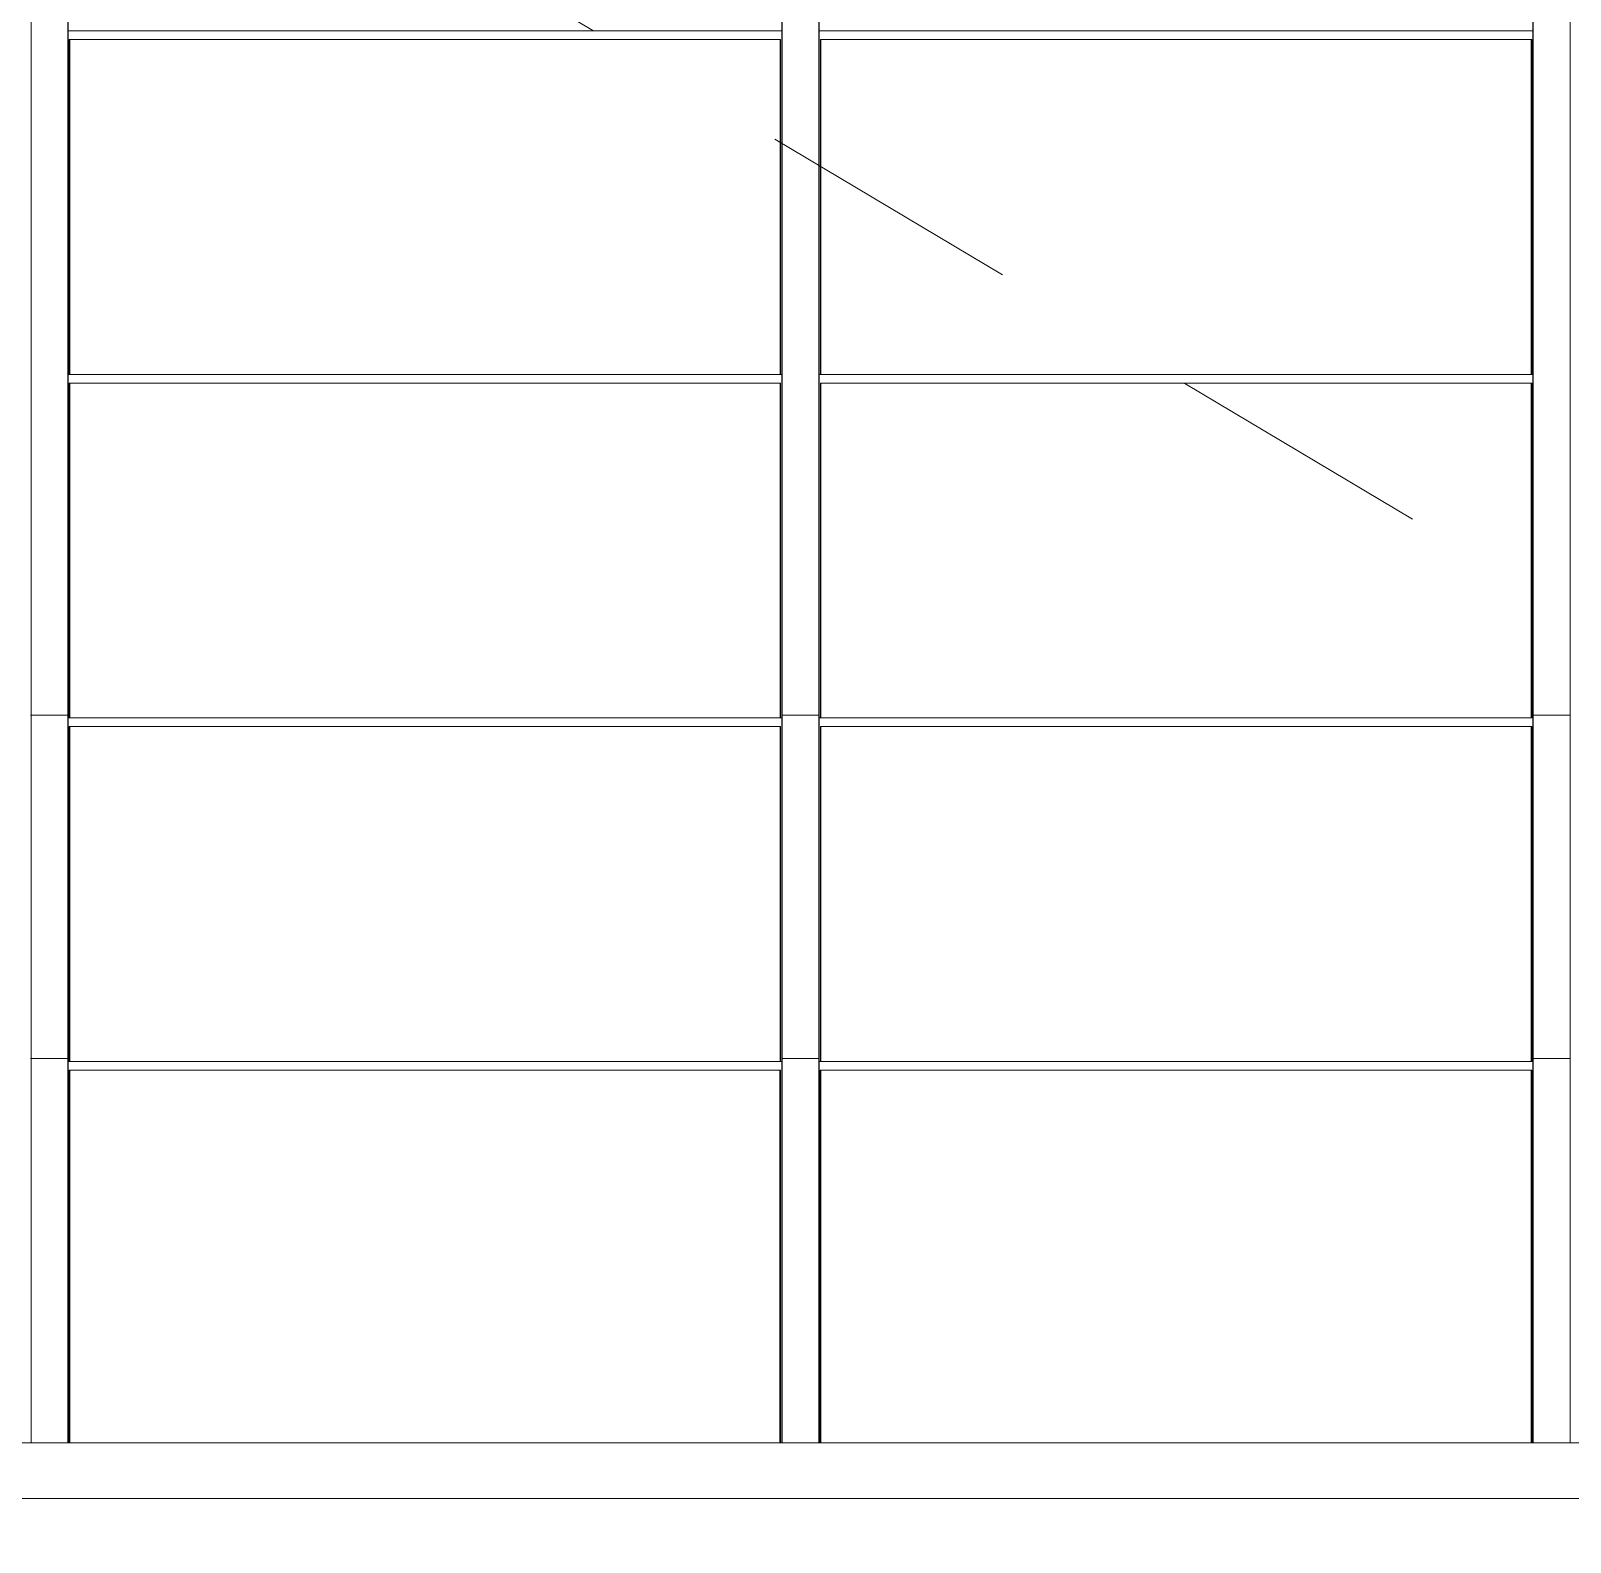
# Model space of a CAD drawing. Header units: metres. Extents: x -227.9 to -140, y 37.9 to 92.1.
# Drawn here: x -202.122 to -197.767, y 67.94 to 72.215 of the extents above; entities that cross this region are included whole.
import ezdxf

# ---------------------------------------------------------------- set-up
doc = ezdxf.new("R2010")
doc.units = ezdxf.units.M
doc.linetypes.add('JIS_02_0.7', pattern=[1.35, 0.75, -0.6])
doc.layers.add('A-DETL', color=94, linetype='Continuous', lineweight=5, true_color=0x00a600)
doc.layers.add('G-IMPT', color=8, linetype='Continuous', lineweight=5, true_color=0x808080)
doc.layers.add('A-GENM', color=7, linetype='Continuous', lineweight=5)
doc.layers.add('S-BEAM', color=7, linetype='Continuous', lineweight=5)

# ---------------------------------------------------------------- blocks, each defined once
blk = doc.blocks.new('LAG-B1020-CADRE STRUCTURELLE-PATIO - MUC-PATIO_skp_97-11715570-MUC-LAG-PRO-PLA-ARC-TZN-N02-AG02Ec-Cote')
at = {"layer": 'G-IMPT', "color": 7}
for p, q in [((-24.7873, 0.3398), (-0.3673, 0.3398)), ((-24.7873, 0.3398), (-0.3673, 0.3398)), ((-0.3673, 0.1821), (-24.7873, 0.1821)), ((-24.7873, 0.1821), (-0.3673, 0.1821))]:
    blk.add_line(p, q, dxfattribs=at)
blk = doc.blocks.new('LAG-B1020-CADRE STRUCTURELLE-PATIO - MUC-PATIO_skp_78-11715551-MUC-LAG-PRO-PLA-ARC-TZN-N02-AG02Ec-Cote')
at = {"layer": 'G-IMPT', "color": 7}
for p, q in [((4.026, 4.0055), (4.026, 3.0577)), ((4.026, 4.0055), (6.0371, 4.0055)), ((4.026, 4.0055), (6.0371, 4.0055)), ((4.026, 3.0577), (4.026, 4.0055)), ((6.0371, 3.0577), (6.0371, 4.0055)), ((6.0371, 3.0577), (6.0371, 4.0055)), ((6.151, 4.0055), (6.151, 3.0577)), ((6.151, 4.0055), (8.1621, 4.0055)), ((6.151, 4.0055), (8.1621, 4.0055)), ((6.151, 3.0577), (6.151, 4.0055)), ((8.1621, 3.0577), (8.1621, 4.0055)), ((8.1621, 3.0577), (8.1621, 4.0055)), ((4.026, 3.0333), (4.026, 2.0861)), ((4.026, 3.0333), (6.0371, 3.0333)), ((4.026, 3.0333), (6.0371, 3.0333)), ((4.026, 2.0861), (4.026, 3.0333)), ((6.0371, 2.0861), (6.0371, 3.0333)), ((6.0371, 2.0861), (6.0371, 3.0333)), ((6.151, 3.0333), (6.151, 2.0861)), ((6.151, 3.0333), (8.1621, 3.0333)), ((6.151, 3.0333), (8.1621, 3.0333)), ((6.151, 2.0861), (6.151, 3.0333)), ((8.1621, 2.0861), (8.1621, 3.0333)), ((8.1621, 2.0861), (8.1621, 3.0333)), ((4.026, 2.0617), (4.026, 1.1145)), ((4.026, 2.0617), (6.0371, 2.0617)), ((4.026, 2.0617), (6.0371, 2.0617)), ((4.026, 1.1145), (4.026, 2.0617)), ((6.0371, 1.1145), (6.0371, 2.0617)), ((6.0371, 1.1145), (6.0371, 2.0617)), ((6.151, 2.0617), (6.151, 1.1145)), ((6.151, 2.0617), (8.1621, 2.0617)), ((6.151, 2.0617), (8.1621, 2.0617)), ((6.151, 1.1145), (6.151, 2.0617)), ((8.1621, 1.1145), (8.1621, 2.0617)), ((8.1621, 1.1145), (8.1621, 2.0617)), ((4.026, 1.0902), (4.026, 0.0357)), ((4.026, 1.0902), (6.0371, 1.0902)), ((6.0371, 1.0902), (4.026, 1.0902)), ((4.026, 0.0357), (4.026, 1.0902)), ((6.0371, 0.0357), (6.0371, 1.0902)), ((6.0371, 0.0357), (6.0371, 1.0902)), ((6.151, 1.0902), (6.151, 0.0357)), ((6.151, 1.0902), (8.1621, 1.0902)), ((8.1621, 1.0902), (6.151, 1.0902)), ((6.151, 0.0357), (6.151, 1.0902)), ((8.1621, 0.0357), (8.1621, 1.0902)), ((8.1621, 0.0357), (8.1621, 1.0902))]:
    blk.add_line(p, q, dxfattribs=at)
blk = doc.blocks.new('LAG-B1020-CADRE STRUCTURELLE-PATIO - MUC-PATIO_skp_75-11715548-MUC-LAG-PRO-PLA-ARC-TZN-N02-AG02Ec-Cote')
at = {"layer": 'G-IMPT', "color": 7}
for p, q in [((4.131, 2.2157), (4.131, 5.195)), ((4.131, 2.2157), (4.131, 5.195)), ((6.151, 2.2157), (6.151, 5.195)), ((6.151, 5.195), (6.151, 2.2157)), ((6.256, 2.2157), (6.256, 5.195)), ((6.256, 2.2157), (6.256, 5.195)), ((8.276, 2.2157), (8.276, 5.195)), ((8.276, 5.195), (8.276, 2.2157)), ((8.381, 2.2157), (8.381, 5.195)), ((8.381, 2.2157), (8.381, 5.195)), ((4.026, 2.2157), (4.131, 2.2157)), ((4.131, 2.2157), (4.026, 2.2157)), ((4.131, 2.2157), (4.131, 1.245)), ((4.131, 1.245), (4.131, 2.2157)), ((6.151, 2.2157), (6.256, 2.2157)), ((6.151, 1.245), (6.151, 2.2157)), ((6.256, 2.2157), (6.151, 2.2157)), ((6.151, 1.245), (6.151, 2.2157)), ((6.256, 2.2157), (6.256, 1.245)), ((6.256, 1.245), (6.256, 2.2157)), ((8.276, 2.2157), (8.381, 2.2157)), ((8.276, 1.245), (8.276, 2.2157)), ((8.381, 2.2157), (8.276, 2.2157)), ((8.276, 1.245), (8.276, 2.2157)), ((8.381, 2.2157), (8.381, 1.245)), ((8.381, 1.245), (8.381, 2.2157)), ((4.026, 1.245), (4.131, 1.245)), ((4.026, 1.245), (4.131, 1.245)), ((4.131, 0.1577), (4.131, 1.245)), ((4.131, 0.1577), (4.131, 1.245)), ((6.151, 1.245), (6.256, 1.245)), ((6.151, 0.1577), (6.151, 1.245)), ((6.151, 1.245), (6.151, 0.1577)), ((6.151, 1.245), (6.256, 1.245)), ((6.256, 0.1577), (6.256, 1.245)), ((6.256, 0.1577), (6.256, 1.245)), ((8.276, 1.245), (8.381, 1.245)), ((8.276, 0.1577), (8.276, 1.245)), ((8.276, 1.245), (8.276, 0.1577)), ((8.276, 1.245), (8.381, 1.245)), ((8.381, 0.1577), (8.381, 1.245)), ((8.381, 0.1577), (8.381, 1.245))]:
    blk.add_line(p, q, dxfattribs=at)
blk = doc.blocks.new('LAG-B1020-CADRE STRUCTURELLE-PATIO - MUC-PATIO_skp_74-11715547-MUC-LAG-PRO-PLA-ARC-TZN-N02-AG02Ec-Cote')
at = {"layer": 'G-IMPT', "color": 7}
for p, q in [((4.046, 12.1709), (4.046, 11.2231)), ((6.0571, 12.1709), (4.046, 12.1709)), ((6.0571, 12.1709), (4.046, 12.1709)), ((4.046, 11.2231), (4.046, 12.1709)), ((6.0571, 12.1709), (6.0571, 11.2231)), ((6.0571, 11.2231), (6.0571, 12.1709)), ((6.171, 12.1709), (6.171, 11.2231)), ((8.1821, 12.1709), (6.171, 12.1709)), ((8.1821, 12.1709), (6.171, 12.1709)), ((6.171, 11.2231), (6.171, 12.1709)), ((8.1821, 12.1709), (8.1821, 11.2231)), ((8.1821, 11.2231), (8.1821, 12.1709)), ((6.0615, 11.2231), (4.0427, 11.2231)), ((4.0427, 11.2231), (6.0615, 11.2231)), ((4.046, 10.2515), (4.046, 11.1987)), ((4.046, 11.1987), (4.046, 10.2515)), ((6.0571, 11.1987), (4.046, 11.1987)), ((6.0571, 11.1987), (4.046, 11.1987)), ((6.0571, 11.1987), (6.0571, 10.2515)), ((6.0571, 10.2515), (6.0571, 11.1987)), ((6.1677, 11.2231), (8.1865, 11.2231)), ((8.1865, 11.2231), (6.1677, 11.2231)), ((6.171, 11.1987), (6.171, 10.2515)), ((8.1821, 11.1987), (6.171, 11.1987)), ((8.1821, 11.1987), (6.171, 11.1987)), ((6.171, 10.2515), (6.171, 11.1987)), ((8.1821, 11.1987), (8.1821, 10.2515)), ((8.1821, 10.2515), (8.1821, 11.1987)), ((4.0427, 10.2515), (6.0615, 10.2515)), ((6.0615, 10.2515), (4.0427, 10.2515)), ((6.1677, 10.2515), (8.1865, 10.2515)), ((8.1865, 10.2515), (6.1677, 10.2515)), ((4.046, 10.2271), (4.046, 9.2799)), ((6.0571, 10.2271), (4.046, 10.2271)), ((6.0571, 10.2271), (4.046, 10.2271)), ((4.046, 9.2799), (4.046, 10.2271)), ((6.0571, 10.2271), (6.0571, 9.2799)), ((6.0571, 9.2799), (6.0571, 10.2271)), ((6.171, 10.2271), (6.171, 9.2799)), ((8.1821, 10.2271), (6.171, 10.2271)), ((8.1821, 10.2271), (6.171, 10.2271)), ((6.171, 9.2799), (6.171, 10.2271)), ((8.1821, 10.2271), (8.1821, 9.2799)), ((8.1821, 9.2799), (8.1821, 10.2271)), ((4.0427, 9.2799), (6.0615, 9.2799)), ((4.0427, 9.2799), (6.0615, 9.2799)), ((6.1677, 9.2799), (8.1865, 9.2799)), ((6.1677, 9.2799), (8.1865, 9.2799)), ((4.0455, 8.2011), (4.0454, 9.2555)), ((4.0455, 8.2011), (4.0454, 9.2555)), ((4.0454, 9.2555), (6.0565, 9.2555)), ((4.0454, 9.2555), (6.0565, 9.2555)), ((6.0565, 8.2011), (6.0565, 9.2555)), ((6.0565, 8.2011), (6.0565, 9.2555)), ((6.1705, 8.2011), (6.1704, 9.2555)), ((6.1705, 8.2011), (6.1704, 9.2555)), ((6.1704, 9.2555), (8.1815, 9.2555)), ((6.1704, 9.2555), (8.1815, 9.2555)), ((8.1815, 8.2011), (8.1815, 9.2555)), ((8.1815, 8.2011), (8.1815, 9.2555))]:
    blk.add_line(p, q, dxfattribs=at)
blk = doc.blocks.new('LAG-B1020-CADRE STRUCTURELLE-PATIO - MUC-PATIO_skp_2-11715475-MUC-LAG-PRO-PLA-ARC-TZN-N02-AG02Ec-Cote')
for name, p in [('LAG-B1020-CADRE STRUCTURELLE-PATIO - MUC-PATIO_skp_78-11715551-MUC-LAG-PRO-PLA-ARC-TZN-N02-AG02Ec-Cote', (0.2394, 8.352)), ('LAG-B1020-CADRE STRUCTURELLE-PATIO - MUC-PATIO_skp_74-11715547-MUC-LAG-PRO-PLA-ARC-TZN-N02-AG02Ec-Cote', (0.2194, 0.1866)), ('LAG-B1020-CADRE STRUCTURELLE-PATIO - MUC-PATIO_skp_75-11715548-MUC-LAG-PRO-PLA-ARC-TZN-N02-AG02Ec-Cote', (0.1299, 8.23)), ('LAG-B1020-CADRE STRUCTURELLE-PATIO - MUC-PATIO_skp_97-11715570-MUC-LAG-PRO-PLA-ARC-TZN-N02-AG02Ec-Cote', (25.2869, 8.0479))]:
    blk.add_blockref(name, p)
blk = doc.blocks.new('LAG-B1020-CADRE STRUCTURELLE-PATIO - LAG-LAG-B1020-CADRE STRUCTURELLE-PATIO-10510598-MUC-LAG-PRO-PLA-ARC-TZN-N02-AG02Ec-Cote')
blk.add_blockref('LAG-B1020-CADRE STRUCTURELLE-PATIO - MUC-PATIO_skp_2-11715475-MUC-LAG-PRO-PLA-ARC-TZN-N02-AG02Ec-Cote', (-12.7084, -8.23))
blk = doc.blocks.new('PATIO - CMS-PATIO-2083973-MUC-LAG-PRO-PLA-ARC-TZN-N02-AG02Ec-Cote')
at = {"layer": 'G-IMPT', "color": 7, "lineweight": 9}
for p, q in [((-8.5525, 2.2157), (-8.5525, 5.195)), ((-8.5525, 5.195), (-8.5525, 2.2157)), ((-8.4475, 2.2157), (-8.4475, 5.195)), ((-8.4475, 2.2157), (-8.4475, 5.195)), ((-6.4275, 2.2157), (-6.4275, 5.195)), ((-6.4275, 5.195), (-6.4275, 2.2157)), ((-6.3225, 2.2157), (-6.3225, 5.195)), ((-6.3225, 2.2157), (-6.3225, 5.195)), ((-4.3025, 2.2157), (-4.3025, 5.195)), ((-4.3025, 5.195), (-4.3025, 2.2157)), ((-8.4475, 4.1518), (-6.4286, 4.1518)), ((-6.4286, 4.1518), (-8.4475, 4.1518)), ((-6.3225, 4.1518), (-4.3036, 4.1518)), ((-4.3036, 4.1518), (-6.3225, 4.1518)), ((-8.4431, 4.1275), (-8.4431, 3.1797)), ((-8.4431, 4.1275), (-6.4319, 4.1275)), ((-8.4431, 4.1275), (-6.4319, 4.1275)), ((-8.4431, 3.1797), (-8.4431, 4.1275)), ((-8.4431, 4.1275), (-8.4431, 3.1797)), ((-6.4319, 4.1275), (-8.4431, 4.1275)), ((-6.4319, 4.1275), (-8.4431, 4.1275)), ((-8.4431, 3.1797), (-8.4431, 4.1275)), ((-6.4319, 4.1275), (-6.432, 3.1797)), ((-6.432, 3.1797), (-6.432, 4.1275)), ((-6.4319, 3.1797), (-6.4319, 4.1275)), ((-6.4319, 3.1797), (-6.4319, 4.1275)), ((-6.3181, 4.1275), (-6.3181, 3.1797)), ((-6.3181, 4.1275), (-4.3069, 4.1275)), ((-6.3181, 4.1275), (-4.3069, 4.1275)), ((-6.3181, 3.1797), (-6.3181, 4.1275)), ((-6.3181, 4.1275), (-6.3181, 3.1797)), ((-4.3069, 4.1275), (-6.3181, 4.1275)), ((-4.3069, 4.1275), (-6.3181, 4.1275)), ((-6.3181, 3.1797), (-6.3181, 4.1275)), ((-4.3069, 4.1275), (-4.307, 3.1797)), ((-4.307, 3.1797), (-4.307, 4.1275)), ((-4.3069, 3.1797), (-4.3069, 4.1275)), ((-4.3069, 3.1797), (-4.3069, 4.1275)), ((-6.4286, 3.1797), (-8.4475, 3.1797)), ((-8.4475, 3.1797), (-6.4286, 3.1797)), ((-6.3225, 3.1797), (-4.3036, 3.1797)), ((-4.3036, 3.1797), (-6.3225, 3.1797)), ((-8.443, 3.1553), (-8.443, 2.2081)), ((-8.443, 3.1553), (-6.4319, 3.1553)), ((-8.443, 3.1553), (-6.4319, 3.1553)), ((-8.443, 2.2081), (-8.443, 3.1553)), ((-8.443, 2.2081), (-8.443, 3.1553)), ((-8.443, 3.1553), (-8.443, 2.2081)), ((-6.4319, 3.1553), (-8.443, 3.1553)), ((-6.4319, 3.1553), (-8.443, 3.1553)), ((-6.4319, 3.1553), (-6.432, 2.2081)), ((-6.432, 2.2081), (-6.4319, 3.1553)), ((-6.4319, 2.2081), (-6.4319, 3.1553)), ((-6.4319, 2.2081), (-6.4319, 3.1553)), ((-6.318, 3.1553), (-6.318, 2.2081)), ((-6.318, 3.1553), (-4.3069, 3.1553)), ((-6.318, 3.1553), (-4.3069, 3.1553)), ((-6.318, 2.2081), (-6.318, 3.1553)), ((-6.318, 3.1553), (-6.318, 2.2081)), ((-4.3069, 3.1553), (-6.318, 3.1553)), ((-4.3069, 3.1553), (-6.318, 3.1553)), ((-6.318, 2.2081), (-6.318, 3.1553)), ((-4.3069, 3.1553), (-4.307, 2.2081)), ((-4.307, 2.2081), (-4.3069, 3.1553)), ((-4.3069, 2.2081), (-4.3069, 3.1553)), ((-4.3069, 2.2081), (-4.3069, 3.1553)), ((-8.5525, 2.2157), (-8.4475, 2.2157)), ((-8.5525, 1.245), (-8.5525, 2.2157)), ((-8.4475, 2.2157), (-8.5525, 2.2157)), ((-8.5525, 1.245), (-8.5525, 2.2157)), ((-8.4475, 2.2157), (-8.4475, 1.245)), ((-8.4475, 1.245), (-8.4475, 2.2157)), ((-8.4475, 2.2081), (-6.4286, 2.2081)), ((-6.4286, 2.2081), (-8.4475, 2.2081)), ((-8.4431, 2.1837), (-8.4431, 1.2365)), ((-8.4431, 2.1837), (-6.4319, 2.1837)), ((-8.4431, 2.1837), (-6.4319, 2.1837)), ((-8.4431, 1.2365), (-8.4431, 2.1837)), ((-8.4431, 2.1837), (-8.4431, 1.2365)), ((-6.4319, 2.1837), (-8.4431, 2.1837)), ((-6.4319, 2.1837), (-8.4431, 2.1837)), ((-8.4431, 1.2365), (-8.4431, 2.1837)), ((-6.4319, 2.1837), (-6.432, 1.2364)), ((-6.432, 1.2364), (-6.432, 2.1837)), ((-6.4319, 1.2364), (-6.4319, 2.1837)), ((-6.4319, 1.2364), (-6.4319, 2.1837)), ((-6.4275, 2.2157), (-6.3225, 2.2157)), ((-6.4275, 1.245), (-6.4275, 2.2157)), ((-6.3225, 2.2157), (-6.4275, 2.2157)), ((-6.4275, 1.245), (-6.4275, 2.2157)), ((-6.3225, 2.2157), (-6.3225, 1.245)), ((-6.3225, 1.245), (-6.3225, 2.2157)), ((-6.3225, 2.2081), (-4.3036, 2.2081)), ((-4.3036, 2.2081), (-6.3225, 2.2081)), ((-6.3181, 2.1837), (-6.3181, 1.2365)), ((-6.3181, 2.1837), (-4.3069, 2.1837)), ((-6.3181, 2.1837), (-4.3069, 2.1837)), ((-6.3181, 1.2365), (-6.3181, 2.1837)), ((-6.3181, 2.1837), (-6.3181, 1.2365)), ((-4.3069, 2.1837), (-6.3181, 2.1837)), ((-4.3069, 2.1837), (-6.3181, 2.1837)), ((-6.3181, 1.2365), (-6.3181, 2.1837)), ((-4.3069, 2.1837), (-4.307, 1.2364)), ((-4.307, 1.2364), (-4.307, 2.1837)), ((-4.3069, 1.2364), (-4.3069, 2.1837)), ((-4.3069, 1.2364), (-4.3069, 2.1837)), ((-4.3025, 2.2157), (-4.1975, 2.2157)), ((-4.3025, 1.245), (-4.3025, 2.2157)), ((-4.1975, 2.2157), (-4.3025, 2.2157)), ((-4.3025, 1.245), (-4.3025, 2.2157)), ((-8.5525, 1.245), (-8.4475, 1.245)), ((-8.5525, 0.1577), (-8.5525, 1.245)), ((-8.5525, 1.245), (-8.5525, 0.1577)), ((-8.5525, 1.245), (-8.4475, 1.245)), ((-8.4475, 0.1577), (-8.4475, 1.245)), ((-8.4475, 0.1577), (-8.4475, 1.245)), ((-8.4475, 1.2365), (-6.4286, 1.2365)), ((-8.4475, 1.2365), (-6.4286, 1.2365)), ((-6.4275, 1.245), (-6.3225, 1.245)), ((-6.4275, 0.1577), (-6.4275, 1.245)), ((-6.4275, 1.245), (-6.4275, 0.1577)), ((-6.4275, 1.245), (-6.3225, 1.245)), ((-6.3225, 0.1577), (-6.3225, 1.245)), ((-6.3225, 0.1577), (-6.3225, 1.245)), ((-6.3225, 1.2365), (-4.3036, 1.2365)), ((-6.3225, 1.2365), (-4.3036, 1.2365)), ((-4.3025, 1.245), (-4.1975, 1.245)), ((-4.3025, 0.1577), (-4.3025, 1.245)), ((-4.3025, 1.245), (-4.3025, 0.1577)), ((-4.3025, 1.245), (-4.1975, 1.245)), ((-8.4436, 0.1577), (-8.4436, 1.2121)), ((-8.4436, 0.1577), (-8.4436, 1.2121)), ((-8.4436, 1.2121), (-6.4325, 1.2121)), ((-8.4436, 1.2121), (-6.4325, 1.2121)), ((-8.4431, 1.2121), (-8.4431, 0.1577)), ((-8.4431, 1.2121), (-6.432, 1.2121)), ((-6.432, 1.2121), (-8.4431, 1.2121)), ((-8.4431, 0.1577), (-8.4431, 1.2121)), ((-6.4325, 0.1577), (-6.4325, 1.2121)), ((-6.4325, 0.1577), (-6.4325, 1.2121)), ((-6.432, 0.1577), (-6.432, 1.2121)), ((-6.432, 0.1577), (-6.432, 1.2121)), ((-6.3186, 0.1577), (-6.3186, 1.2121)), ((-6.3186, 0.1577), (-6.3186, 1.2121)), ((-6.3186, 1.2121), (-4.3075, 1.2121)), ((-6.3186, 1.2121), (-4.3075, 1.2121)), ((-6.3181, 1.2121), (-6.3181, 0.1577)), ((-6.3181, 1.2121), (-4.307, 1.2121)), ((-4.307, 1.2121), (-6.3181, 1.2121)), ((-6.3181, 0.1577), (-6.3181, 1.2121)), ((-4.3075, 0.1577), (-4.3075, 1.2121)), ((-4.3075, 0.1577), (-4.3075, 1.2121)), ((-4.307, 0.1577), (-4.307, 1.2121)), ((-4.307, 0.1577), (-4.307, 1.2121)), ((-12.21, 0.1577), (12.21, 0.1577)), ((-12.21, 0.1577), (12.21, 0.1577)), ((12.21, 0), (-12.21, 0)), ((-12.21, 0), (12.21, 0))]:
    blk.add_line(p, q, dxfattribs=at)

msp = doc.modelspace()

# ---------------------------------------------------------------- linework, layer by layer
at = {"layer": 'A-DETL', "color": 7, "linetype": 'JIS_02_0.7'}
msp.add_line((-204.6554, 74.6739), (-182.4815, 61.4534), dxfattribs=at)

# ---------------------------------------------------------------- block references
at = {"layer": 'A-GENM', "lineweight": 9}
msp.add_blockref('PATIO - CMS-PATIO-2083973-MUC-LAG-PRO-PLA-ARC-TZN-N02-AG02Ec-Cote', (-193.5691, 68.0628), dxfattribs=at)
at = {"layer": 'S-BEAM'}
msp.add_blockref('LAG-B1020-CADRE STRUCTURELLE-PATIO - LAG-LAG-B1020-CADRE STRUCTURELLE-PATIO-10510598-MUC-LAG-PRO-PLA-ARC-TZN-N02-AG02Ec-Cote', (-193.5703, 68.0628), dxfattribs=at)

doc.saveas('drawing.dxf')
